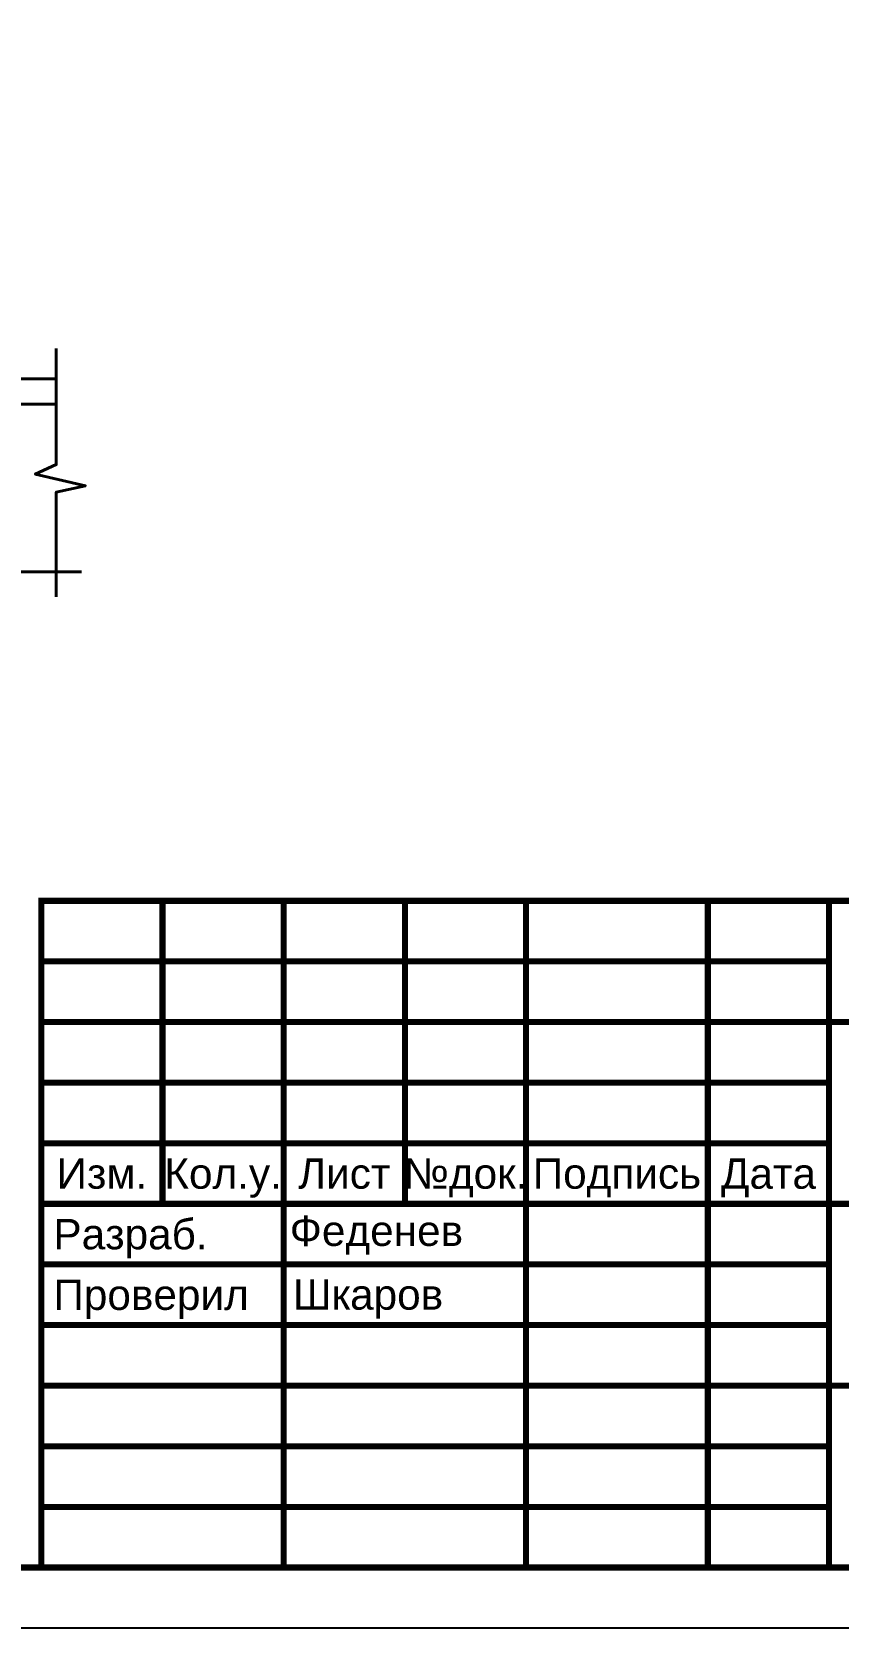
# Model space of a CAD drawing. Header units: millimetres. Extents: x 1642 to 8235, y 1174 to 5441.
# Drawn here: x 2374.6 to 2441.1, y 1924.7 to 2056.4 of the extents above; entities that cross this region are included whole.
import ezdxf
from ezdxf.enums import TextEntityAlignment as Align

# ---------------------------------------------------------------- set-up
doc = ezdxf.new("R2010")
doc.units = ezdxf.units.MM
doc.layers.add('3 Оъекты сущ.', color=7, linetype='Continuous', lineweight=30)
doc.layers.add('Размеры на чертеже', color=250, linetype='Continuous', lineweight=25)
doc.styles.add('-ISOCPEUR-', font='isocpeur.TTF')
doc.styles.get("Standard").update_dxf_attribs({"font": 'arial.ttf'})

# ---------------------------------------------------------------- blocks, each defined once
blk = doc.blocks.new('*U305')
blk.add_lwpolyline([(0, 0), (420, 0), (420, -297), (0, -297)], close=True)
at = {"const_width": 0.5}
blk.add_lwpolyline([(20, -5), (415, -5), (415, -292), (20, -292)], close=True, dxfattribs=at)
for points in [[(230, -292), (230, -237), (415, -237)], [(240, -237), (240, -262)], [(250, -237), (250, -292)], [(260, -237), (260, -262)], [(270, -237), (270, -292)], [(285, -237), (285, -292)], [(295, -237), (295, -292)], [(230, -242), (295, -242)], [(230, -247), (295, -247)], [(295, -247), (415, -247)], [(230, -252), (295, -252)], [(230, -257), (295, -257)], [(230, -262), (415, -262)], [(230, -267), (295, -267)], [(230, -272), (295, -272)], [(230, -277), (295, -277)], [(295, -277), (415, -277)], [(230, -282), (295, -282)], [(230, -287), (295, -287)]]:
    blk.add_lwpolyline(points, dxfattribs=at)
for s, p in [('Изм.', (235, -259.5)), ('Кол.у.', (245, -259.5)), ('Лист', (255, -259.5)), ('№док.', (265, -259.5)), ('Подпись', (277.5, -259.5)), ('Дата', (290, -259.5))]:
    blk.add_text(s, height=2.5).set_placement(p, align=Align.MIDDLE_CENTER)
for s, p in [('Разраб.', (231, -264.5)), ('Проверил', (231, -269.5))]:
    blk.add_text(s, height=2.5).set_placement(p, align=Align.MIDDLE_LEFT)
blk.add_attdef('РАЗРАБОТАЛ', text='', height=2.5).set_placement((250.5, -264.22), align=Align.MIDDLE_LEFT)
at = {"flags": 8}
for tag, height, p in [('ДАТА', 2.5, (290.07, -264.4)), ('ЛИСТ', 3, (386.39, -271.92)), ('ЛИСТОВ', 3, (403.89, -271.92))]:
    blk.add_attdef(tag, text='', height=height, dxfattribs=at).set_placement(p, align=Align.MIDDLE_CENTER)
blk.add_attdef('ПРОВЕРИЛ', (250.75, -270.73), '', height=2.5)
for tag, p in [('ТЕПЛОВЫЕ_СЕТИ_001', (315.41, -270.98)), ('ИМЯ_ЧЕРТЕЖА_001', (317.51, -285.58))]:
    blk.add_attdef(tag, p, '', height=3, dxfattribs=at)
at = {"style": '-ISOCPEUR-', "flags": 8}
blk.add_attdef('ФОРМАТ', text='', height=3, dxfattribs=at).set_placement((380.97, -294.75), align=Align.MIDDLE_CENTER)

msp = doc.modelspace()

# ---------------------------------------------------------------- linework, layer by layer
at = {"layer": '3 Оъекты сущ.', "lineweight": 40, "ltscale": 50}
for points in [[(2376.595, 2030.246), (2376.595, 2020.659), (2374.864, 2019.879), (2379.013, 2018.915), (2376.595, 2018.401), (2376.595, 2009.75)], [(2354.027, 2027.749), (2376.595, 2027.749)], [(2354.027, 2025.649), (2376.595, 2025.649)], [(2352.184, 2011.814), (2364.646, 2011.814), (2365.426, 2013.545), (2366.391, 2009.396), (2366.904, 2011.814), (2378.692, 2011.814)]]:
    msp.add_lwpolyline(points, dxfattribs=at)

# ---------------------------------------------------------------- block references
at = {"layer": 'Размеры на чертеже', "lineweight": 90}
ref = msp.add_blockref('*U305', (2145.366, 2221.672), dxfattribs=at)
ref.add_attrib('РАЗРАБОТАЛ', 'Феденев', dxfattribs={"layer": '0', "height": 2.5}).set_placement((2395.866, 1957.448), align=Align.MIDDLE_LEFT)
ref.add_attrib('ПРОВЕРИЛ', 'Шкаров', (2396.115, 1950.943), dxfattribs={"layer": '0', "height": 2.5})

doc.saveas('drawing.dxf')
